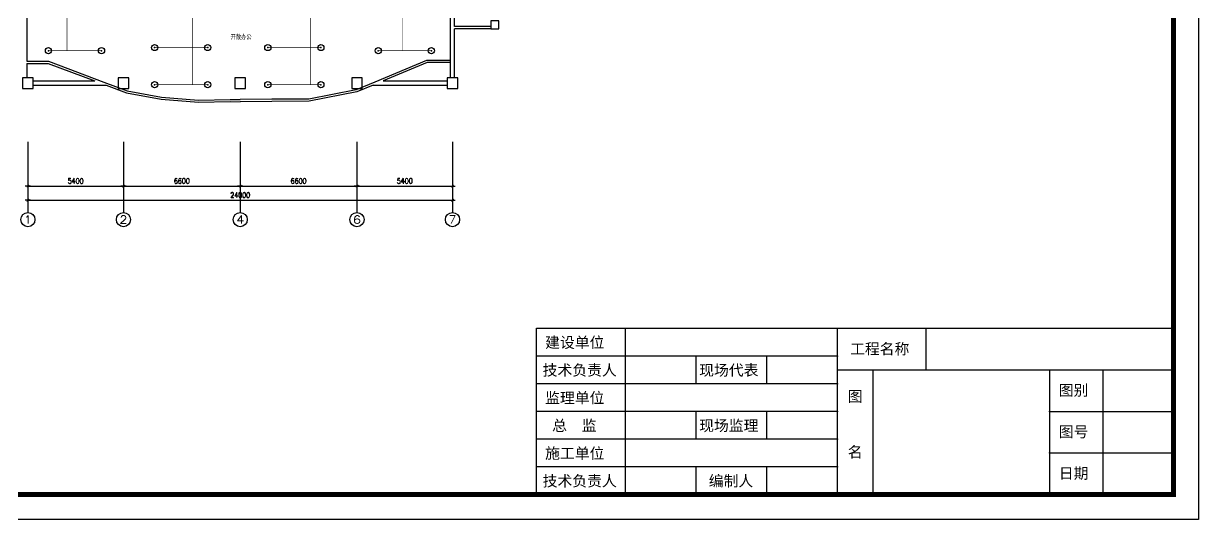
# Model space of a CAD drawing. Extents: x -149393 to 1177518, y -366685 to 296590.
# Drawn here: x 784234 to 850650, y -96685 to -68628 of the extents above; entities that cross this region are included whole.
import ezdxf
from ezdxf.enums import TextEntityAlignment as Align

# ---------------------------------------------------------------- set-up
doc = ezdxf.new("R2010")
doc.units = 0
doc.header["$LTSCALE"] = 1000
doc.header["$MEASUREMENT"] = 0
doc.linetypes.add('常规', pattern=[20, 10, 0, 10])
doc.layers.get('0').update_dxf_attribs({"linetype": 'CONTINUOUS'})
doc.layers.get('Defpoints').update_dxf_attribs({"linetype": 'CONTINUOUS'})
for name, color, linetype in [('AXIS', 3, 'CONTINUOUS'), ('COLUMN', 9, 'CONTINUOUS'), ('EQUIP-消防', 3, 'CONTINUOUS'), ('PUB_TITLE', 253, 'CONTINUOUS'), ('TEL_TEXT', 7, 'CONTINUOUS'), ('WALL', 9, 'CONTINUOUS'), ('WIRE-消防', 3, '常规')]:
    doc.layers.add(name, color=color, linetype=linetype)
doc.styles.add('_TCH_AXIS', font='COMPLEX', dxfattribs={"bigfont": 'GBCBIG'})
doc.styles.add('_TCH_DIM_T3', font='SIMPLEX', dxfattribs={"width": 0.705882, "bigfont": 'GBCBIG'})
doc.styles.add('_TEL_DIM', font='', dxfattribs={"width": 0.8, "height": 3.5})
doc.styles.add('DIM_FONT', font='SIMPLEX.shx', dxfattribs={"width": 0.8})
doc.styles.get("Standard").update_dxf_attribs({"font": 'gbenor.shx', "bigfont": 'gbcbig.shx'})
doc.styles.add('宋体', font='')
doc.styles.get('_TEL_DIM').set_extended_font_data('SimSun')
doc.styles.get('宋体').set_extended_font_data('SimSun')
doc.dimstyles.new('_TCH_ARCH&&100', dxfattribs={"dimtxt": 297.5, "dimasz": 100, "dimexe": 250, "dimexo": 300, "dimgap": 126.25, "dimtad": 1, "dimdec": 0, "dimzin": 0, "dimdsep": 46, "dimtxsty": '_TCH_DIM_T3', "dimblk": 'ARCHTICK', "dimcen": 0.09, "dimclrt": 7, "dimazin": 2, "dimtfac": 1, "dimtdec": 0, "dimtix": 1, "dimtmove": 2, "dimatfit": 3, "dimfxl": 1, "dimtolj": 1, "dimtzin": 0, "dimarcsym": 0})
doc.dimstyles.new('DIMN', dxfattribs={"dimtxt": 300, "dimasz": 1, "dimexe": 250, "dimexo": 300, "dimgap": 150, "dimtad": 1, "dimdec": 0, "dimdsep": 46, "dimtxsty": 'DIM_FONT', "dimblk": '_DIMX', "dimcen": 2.5, "dimclrt": 7, "dimadec": 0, "dimazin": 0, "dimtfac": 1, "dimtdec": 0, "dimtix": 1, "dimtmove": 2, "dimatfit": 3, "dimldrblk": '_DIMX', "dimfxl": 1, "dimtolj": 1, "dimarcsym": 0})

# ---------------------------------------------------------------- blocks, each defined once
blk = doc.blocks.new('$equip$00001147')
blk.add_circle((0, 0), 0.5)
at = {"flags": 9}
blk.add_attdef('A', (0, 0), '', height=0.00002, dxfattribs=at)
blk = doc.blocks.new('$equip_U$00000304(cyc-PC)')
blk.add_point((0, 0))
blk.add_blockref('$equip$00001147', (0, 0))
at = {"color": 7, "style": '_TEL_DIM', "flags": 1}
blk.add_attdef('A', text='', height=0.00002, dxfattribs=at).set_placement((0, 0), align=Align.MIDDLE_CENTER)
blk = doc.blocks.new('_DIMX')
blk.add_line((-150, 0), (150, 0))
at = {"const_width": 50}
blk.add_lwpolyline([(-70, -70), (70, 70)], dxfattribs=at)
blk = doc.blocks.new('_ArchTick')
at = {"color": 0, "linetype": 'ByBlock', "const_width": 0.4}
blk.add_lwpolyline([(-0.5, -0.5), (0.5, 0.5)], dxfattribs=at)
blk = doc.blocks.new('*D1077')
at = {"layer": 'AXIS', "color": 0, "lineweight": -2, "transparency": 16777216}
for p, q in [((796483, -75624), (796483, -78074)), ((803083, -75624), (803083, -78074)), ((796483, -77824), (803083, -77824))]:
    blk.add_line(p, q, dxfattribs=at)
at = {"layer": 'Defpoints', "color": 0, "transparency": 16777216}
for p in [(796483, -75324), (803083, -75324), (803083, -77824)]:
    blk.add_point(p, dxfattribs=at)
at = {"layer": 'AXIS', "color": 0, "lineweight": -2, "transparency": 16777216, "xscale": 100, "yscale": 100, "zscale": 100, "rotation": 180}
blk.add_blockref('_ArchTick', (796483, -77824), dxfattribs=at)
at = {"layer": 'AXIS', "color": 0, "lineweight": -2, "transparency": 16777216, "xscale": 100, "yscale": 100, "zscale": 100}
blk.add_blockref('_ArchTick', (803083, -77824), dxfattribs=at)
at = {"layer": 'AXIS', "color": 7, "transparency": 16777216, "insert": (799783, -77549), "char_height": 297.5, "attachment_point": 5, "style": '_TCH_DIM_T3'}
blk.add_mtext('\\A1;6600', dxfattribs=at)
blk = doc.blocks.new('*D1078')
at = {"layer": 'AXIS', "color": 0, "lineweight": -2, "transparency": 16777216}
for p, q in [((803083, -75624), (803083, -78074)), ((808483, -75624), (808483, -78074)), ((803083, -77824), (808483, -77824))]:
    blk.add_line(p, q, dxfattribs=at)
at = {"layer": 'Defpoints', "color": 0, "transparency": 16777216}
for p in [(803083, -75324), (808483, -75324), (808483, -77824)]:
    blk.add_point(p, dxfattribs=at)
at = {"layer": 'AXIS', "color": 0, "lineweight": -2, "transparency": 16777216, "xscale": 100, "yscale": 100, "zscale": 100, "rotation": 180}
blk.add_blockref('_ArchTick', (803083, -77824), dxfattribs=at)
at = {"layer": 'AXIS', "color": 0, "lineweight": -2, "transparency": 16777216, "xscale": 100, "yscale": 100, "zscale": 100}
blk.add_blockref('_ArchTick', (808483, -77824), dxfattribs=at)
at = {"layer": 'AXIS', "color": 7, "transparency": 16777216, "insert": (805783, -77549), "char_height": 297.5, "attachment_point": 5, "style": '_TCH_DIM_T3'}
blk.add_mtext('\\A1;5400', dxfattribs=at)
blk = doc.blocks.new('*D1079')
at = {"layer": 'AXIS', "color": 0, "lineweight": -2, "transparency": 16777216}
for p, q in [((789883, -75624), (789883, -78074)), ((796483, -75624), (796483, -78074)), ((789883, -77824), (796483, -77824))]:
    blk.add_line(p, q, dxfattribs=at)
at = {"layer": 'Defpoints', "color": 0, "transparency": 16777216}
for p in [(789883, -75324), (796483, -75324), (796483, -77824)]:
    blk.add_point(p, dxfattribs=at)
at = {"layer": 'AXIS', "color": 0, "lineweight": -2, "transparency": 16777216, "xscale": 100, "yscale": 100, "zscale": 100, "rotation": 180}
blk.add_blockref('_ArchTick', (789883, -77824), dxfattribs=at)
at = {"layer": 'AXIS', "color": 0, "lineweight": -2, "transparency": 16777216, "xscale": 100, "yscale": 100, "zscale": 100}
blk.add_blockref('_ArchTick', (796483, -77824), dxfattribs=at)
at = {"layer": 'AXIS', "color": 7, "transparency": 16777216, "insert": (793183, -77549), "char_height": 297.5, "attachment_point": 5, "style": '_TCH_DIM_T3'}
blk.add_mtext('\\A1;6600', dxfattribs=at)
blk = doc.blocks.new('*D1080')
at = {"layer": 'AXIS', "color": 0, "lineweight": -2, "transparency": 16777216}
for p, q in [((784483, -75624), (784483, -78074)), ((789883, -75624), (789883, -78074)), ((784483, -77824), (789883, -77824))]:
    blk.add_line(p, q, dxfattribs=at)
at = {"layer": 'Defpoints', "color": 0, "transparency": 16777216}
for p in [(784483, -75324), (789883, -75324), (789883, -77824)]:
    blk.add_point(p, dxfattribs=at)
at = {"layer": 'AXIS', "color": 0, "lineweight": -2, "transparency": 16777216, "xscale": 100, "yscale": 100, "zscale": 100, "rotation": 180}
blk.add_blockref('_ArchTick', (784483, -77824), dxfattribs=at)
at = {"layer": 'AXIS', "color": 0, "lineweight": -2, "transparency": 16777216, "xscale": 100, "yscale": 100, "zscale": 100}
blk.add_blockref('_ArchTick', (789883, -77824), dxfattribs=at)
at = {"layer": 'AXIS', "color": 7, "transparency": 16777216, "insert": (787183, -77549), "char_height": 297.5, "attachment_point": 5, "style": '_TCH_DIM_T3'}
blk.add_mtext('\\A1;5400', dxfattribs=at)
blk = doc.blocks.new('*D1081')
at = {"layer": 'AXIS', "color": 0, "lineweight": -2, "transparency": 16777216}
for p, q in [((784483, -75624), (784483, -78874)), ((808483, -75624), (808483, -78874)), ((784483, -78624), (808483, -78624))]:
    blk.add_line(p, q, dxfattribs=at)
at = {"layer": 'Defpoints', "color": 0, "transparency": 16777216}
for p in [(784483, -75324), (808483, -75324), (808483, -78624)]:
    blk.add_point(p, dxfattribs=at)
at = {"layer": 'AXIS', "color": 0, "lineweight": -2, "transparency": 16777216, "xscale": 100, "yscale": 100, "zscale": 100, "rotation": 180}
blk.add_blockref('_ArchTick', (784483, -78624), dxfattribs=at)
at = {"layer": 'AXIS', "color": 0, "lineweight": -2, "transparency": 16777216, "xscale": 100, "yscale": 100, "zscale": 100}
blk.add_blockref('_ArchTick', (808483, -78624), dxfattribs=at)
at = {"layer": 'AXIS', "color": 7, "transparency": 16777216, "insert": (796483, -78349), "char_height": 297.5, "attachment_point": 5, "style": '_TCH_DIM_T3'}
blk.add_mtext('\\A1;24000', dxfattribs=at)
blk = doc.blocks.new('_FZHK')
blk.add_lwpolyline([(-0.5, -0.5), (0.5, -0.5), (0.5, 0.5), (-0.5, 0.5)], close=True)
blk = doc.blocks.new('会签栏')
at = {"layer": 'PUB_TITLE', "color": 4, "lineweight": 30}
blk.add_lwpolyline([(-18000, 0), (-18000, 4700), (0, 4700)], dxfattribs=at)
at = {"layer": 'PUB_TITLE', "color": 4}
for points in [[(-15500, 4700), (-15500, 0)], [(-9500, 0), (-9500, 4700)], [(-7000, 4700), (-7000, 3525)], [(-9500, 3917), (-18000, 3917)], [(-13500, 3917), (-13500, 3133)], [(-11500, 3917), (-11500, 3133)], [(-9500, 3525), (0, 3525)], [(-8500, 3525), (-8500, 0)], [(-3500, 3525), (-3500, 0)], [(-2000, 3525), (-2000, 0)], [(-9500, 3133), (-18000, 3133)], [(-9500, 2350), (-18000, 2350)], [(-13500, 2350), (-13500, 1567)], [(-11500, 2350), (-11500, 1567)], [(-3500, 2350), (0, 2350)], [(-9500, 1567), (-18000, 1567)], [(-3500, 1175), (0, 1175)], [(-9500, 783), (-18000, 783)], [(-13500, 783), (-13500, 0)], [(-11500, 783), (-11500, 0)]]:
    blk.add_lwpolyline(points, dxfattribs=at)
at = {"layer": 'PUB_TITLE'}
for p in [(-9500, 3917), (-9500, 3133), (-9500, 2350), (-9500, 1567), (-3500, 1175), (-9500, 783)]:
    blk.add_point(p, dxfattribs=at)
at = {"layer": 'PUB_TITLE', "color": 4}
blk.add_point((-3500, 2350), dxfattribs=at)
at = {"lineweight": -3, "style": '宋体'}
for s, p in [('建设单位', (-17758, 4147)), ('工程名称', (-9140, 3965)), ('技术负责人', (-17828, 3363)), ('现场代表', (-13405, 3363)), ('图别', (-3241, 2796)), ('监理单位', (-17758, 2580)), ('图', (-9206, 2624)), ('总  监', (-17560, 1797)), ('现场监理', (-13405, 1797)), ('图号', (-3241, 1621)), ('施工单位', (-17758, 1013)), ('名', (-9206, 1049)), ('日期', (-3241, 446)), ('技术负责人', (-17828, 230)), ('编制人', (-13134, 230))]:
    blk.add_text(s, height=307, dxfattribs=at).set_placement(p)

msp = doc.modelspace()

# ---------------------------------------------------------------- linework, layer by layer
at = {"layer": 'AXIS'}
for p, q in [((784483.2, -75324), (784483.2, -79324)), ((789883.2, -75324), (789883.2, -79324)), ((796483.2, -75324), (796483.2, -79324)), ((803083.2, -75324), (803083.2, -79324)), ((808483.2, -75324), (808483.2, -79324))]:
    msp.add_line(p, q, dxfattribs=at)
for centre in [(784483.2, -79724), (789883.2, -79724), (796483.2, -79724), (803083.2, -79724), (808483.2, -79724)]:
    msp.add_circle(centre, 400, dxfattribs=at)
at = {"layer": 'PUB_TITLE'}
msp.add_lwpolyline([(731849.9, -12676.1), (850649.9, -12676.1), (850649.9, -96684.6), (731849.9, -96684.6)], close=True, dxfattribs=at)
at = {"layer": 'PUB_TITLE', "const_width": 270.7}
msp.add_lwpolyline([(738921.3, -14090.4), (849235.6, -14090.4), (849235.6, -95270.4), (738921.3, -95270.4), (738921.3, -14090.4)], close=True, dxfattribs=at)
at = {"layer": 'WALL', "color": 59}
for p, q in [((784423.2, -66509.1), (784423.2, -69598.2)), ((808363.2, -68863.2), (808363.2, -66497.6)), ((808603.2, -68803.2), (808603.2, -66497.6)), ((808363.2, -71698.2), (808363.2, -68863.2)), ((810658.2, -68803.2), (808603.2, -68803.2)), ((810658.2, -68923.2), (808603.2, -68923.2)), ((808603.2, -71698.2), (808603.2, -68923.2)), ((784423.2, -69598.2), (784423.2, -70766)), ((784423.2, -70766), (785644.7, -70766)), ((784423.2, -70886), (784423.2, -71698.2)), ((784423.2, -70886), (785623, -70886)), ((785623, -70886), (788270.3, -71878.2)), ((785644.7, -70766), (788782.5, -71942.1)), ((807020.4, -70719.6), (804101.2, -71942.9)), ((807044.5, -70839.6), (804566, -71878.2)), ((808363.2, -70719.6), (807020.4, -70719.6)), ((808363.2, -70839.6), (807044.5, -70839.6)), ((808363.2, -70839.6), (808363.2, -70719.6)), ((784783.2, -71878.2), (788270.3, -71878.2)), ((784783.2, -72118.2), (788910.6, -72118.2)), ((788782.5, -71942.1), (790089.2, -72431.8)), ((788910.6, -72118.2), (790056.8, -72547.8)), ((803044.5, -72385.7), (800367.4, -72908.4)), ((804101.2, -71942.9), (803044.5, -72385.7)), ((803993.3, -72118.2), (803079.5, -72501.1)), ((803993.3, -72118.2), (808183.2, -72118.2)), ((804566, -71878.2), (808183.2, -71878.2)), ((790056.8, -72547.8), (792014.5, -72914.7)), ((790089.2, -72431.8), (792030.4, -72795.6)), ((792014.5, -72914.7), (794126.1, -73083.7)), ((792030.4, -72795.6), (794129.7, -72963.6)), ((794126.1, -73083.7), (795913.9, -73047)), ((794129.7, -72963.6), (795911.4, -72927.1)), ((795912.1, -73047), (796482.6, -73052.1)), ((795913.2, -72927), (796483.7, -72932.1)), ((798267.5, -72917.2), (796482.7, -72932.1)), ((798268.5, -73037.2), (796483.7, -73052.1)), ((800367.4, -72908.4), (798267.7, -72917.2)), ((800379.3, -73028.3), (798268.2, -73037.2)), ((803079.5, -72501.1), (800379.3, -73028.3))]:
    msp.add_line(p, q, dxfattribs=at)
at = {"layer": 'WIRE-消防', "linetype": '常规', "const_width": 35}
for points in [[(793798.4, -72091.9), (793798.4, -50868.5)], [(793798.4, -71268.5), (793798.4, -50868.5)], [(786691.2, -51617.9), (786691.2, -70168.5)], [(800471.3, -72091.9), (800471.3, -54109.2)], [(805675, -70168.5), (805675, -57701.7)], [(785643.6, -70168.5), (788643.6, -70168.5)], [(791643.6, -69989.4), (794643.6, -69989.4)], [(798043.6, -69989.4), (801043.6, -69989.4)], [(804286.4, -70168.5), (807286.4, -70168.5)], [(791643.6, -72091.9), (794643.6, -72091.9)], [(798043.6, -72091.9), (801043.6, -72091.9)]]:
    msp.add_lwpolyline(points, dxfattribs=at)

# ---------------------------------------------------------------- block references
at = {"layer": 'COLUMN', "color": 59}
for p, xscale, yscale, zscale in [((810883.2, -68698.2), 450, 450, 450), ((784483.2, -71998.2), 600, 600, 600), ((789883.2, -71998.2), 600, 600, 600), ((796483.2, -71998.2), 600, 600, 600), ((803083.2, -71998.2), 600, 600, 600), ((808483.2, -71998.2), 600, 600, 600)]:
    msp.add_blockref('_FZHK', p, dxfattribs=dict(at, xscale=xscale, yscale=yscale, zscale=zscale))
at = {"layer": 'EQUIP-消防', "xscale": 350, "yscale": 350, "zscale": 350}
for p in [(785643.6, -70168.5), (788643.6, -70168.5), (791643.6, -69989.4), (794643.6, -69989.4), (798043.6, -69989.4), (801043.6, -69989.4), (804286.4, -70168.5), (807286.4, -70168.5), (791643.6, -72091.9), (794643.6, -72091.9), (798043.6, -72091.9), (801043.6, -72091.9)]:
    msp.add_blockref('$equip_U$00000304(cyc-PC)', p, dxfattribs=at)
at = {"layer": 'WALL', "xscale": 2, "yscale": 2, "zscale": 2}
msp.add_blockref('会签栏', (849235.6, -95270.4), dxfattribs=at)

# ---------------------------------------------------------------- texts
at = {"layer": 'AXIS', "color": 7, "style": '_TCH_AXIS'}
for s, width, p, p2 in [('1', 2.333333, (784256.9, -79950.3), (784709.4, -79950.3)), ('2', 1.5, (789656.9, -79950.3), (790109.4, -79950.3)), ('4', 1.3125, (796256.9, -79950.3), (796709.4, -79950.3)), ('6', 1.5, (802856.9, -79950.3), (803309.4, -79950.3)), ('7', 1.5, (808256.9, -79950.3), (808709.4, -79950.3))]:
    msp.add_text(s, height=452.5, dxfattribs=dict(at, width=width)).set_placement(p, p2, align=Align.FIT)
at = {"layer": 'TEL_TEXT', "color": 59, "style": '_TEL_DIM', "width": 0.8}
msp.add_text('开敞办公', height=265.82, dxfattribs=at).set_placement((795935.9, -69520.6))

# ---------------------------------------------------------------- dimensions: what is measured, and where the dimension line sits
at = {"layer": 'AXIS'}
for p1, p2, distance in [((784483.2, -75324), (789883.2, -75324), -2500), ((784483.2, -75324), (808483.2, -75324), -3300), ((789883.2, -75324), (796483.2, -75324), -2500), ((796483.2, -75324), (803083.2, -75324), -2500), ((803083.2, -75324), (808483.2, -75324), -2500)]:
    msp.add_aligned_dim(p1=p1, p2=p2, distance=distance, dimstyle='DIMN', dxfattribs=at).render()
for p1, p2, distance, picture, middle in [((784483.2, -75324), (789883.2, -75324), -2500, '*D1080', (787183.2, -77549)), ((784483.2, -75324), (808483.2, -75324), -3300, '*D1081', (796483.2, -78349)), ((789883.2, -75324), (796483.2, -75324), -2500, '*D1079', (793183.2, -77549)), ((796483.2, -75324), (803083.2, -75324), -2500, '*D1077', (799783.2, -77549)), ((803083.2, -75324), (808483.2, -75324), -2500, '*D1078', (805783.2, -77549))]:
    dim = msp.add_aligned_dim(p1=p1, p2=p2, distance=distance, dimstyle='_TCH_ARCH&&100', dxfattribs=at)
    dim.commit()
    dim.dimension.update_dxf_attribs({"geometry": picture, "text_midpoint": middle})

doc.saveas('drawing.dxf')
